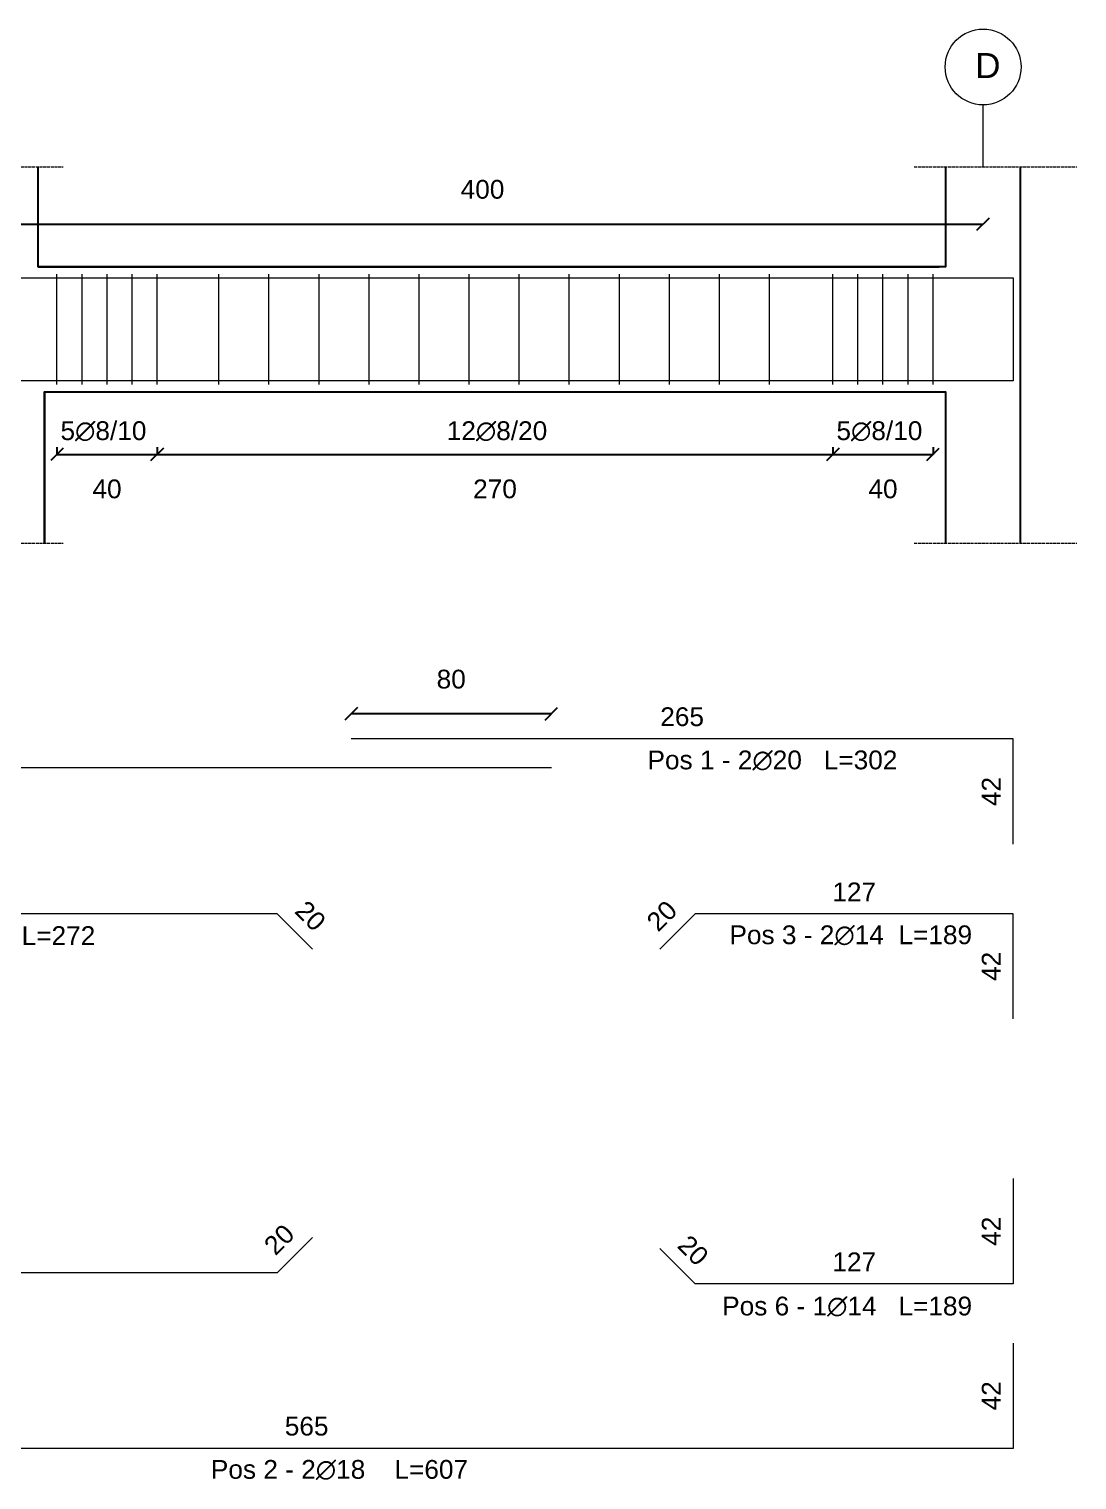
# Model space of a CAD drawing. Header units: millimetres. Extents: x -455371 to 117772, y -78417 to 116564.
# Drawn here: x -211993 to -207807, y -11258 to -5461 of the extents above; entities that cross this region are included whole.
import ezdxf

# ---------------------------------------------------------------- set-up
doc = ezdxf.new("R2010")
doc.units = ezdxf.units.MM
doc.linetypes.add('ACAD_ISO02W100', pattern=[15, 12, -3])
doc.layers.get('0').update_dxf_attribs({"color": 255})
for name, color, linetype, lineweight in [('armature', 5, 'Continuous', 18), ('Cls', 7, 'Continuous', 25), ('fili fissi', 210, 'Continuous', 18), ('quote', 5, 'Continuous', 15), ('Scritte', 7, 'Continuous', 15), ('staffe', 10, 'Continuous', 15), ('tratteggio 1 a 50', 230, 'ACAD_ISO02W100', 15)]:
    doc.layers.add(name, color=color, linetype=linetype, lineweight=lineweight)
doc.styles.get("Standard").update_dxf_attribs({"font": 'arial.ttf'})
doc.dimstyles.new('per distinte 1 a 50', dxfattribs={"dimtxt": 75, "dimasz": 150, "dimexe": 0.18, "dimexo": 250, "dimgap": 50, "dimtad": 1, "dimdec": 0, "dimlfac": 0.1, "dimzin": 0, "dimdsep": 46, "dimtxsty": 'Standard', "dimblk": 'NONE', "dimcen": 0, "dimse1": 1, "dimse2": 1, "dimsd1": 1, "dimsd2": 1, "dimadec": 0, "dimazin": 0, "dimtfac": 1, "dimtdec": 0, "dimtix": 1, "dimtofl": 0, "dimtmove": 0, "dimatfit": 3, "dimldrblk": 'NONE', "dimfxl": 250, "dimfxlon": 1, "dimtolj": 1, "dimtzin": 0, "dimarcsym": 2})
doc.dimstyles.new('scala1 a 50', dxfattribs={"dimtxt": 75, "dimasz": 50, "dimexe": 0.18, "dimexo": 250, "dimgap": 100, "dimtad": 2, "dimdec": 0, "dimlfac": 0.1, "dimzin": 0, "dimdsep": 46, "dimtxsty": 'Standard', "dimblk": 'OBLIQUE', "dimcen": -100, "dimadec": 0, "dimazin": 0, "dimtfac": 1, "dimtdec": 0, "dimtofl": 0, "dimtmove": 0, "dimatfit": 3, "dimfxl": 250, "dimfxlon": 1, "dimtolj": 1, "dimtzin": 0, "dimarcsym": 0})

# ---------------------------------------------------------------- blocks, each defined once
blk = doc.blocks.new('*U868')
at = {"layer": 'staffe'}
blk.add_lwpolyline([(0, -220), (0, 220)], dxfattribs=at)
blk = doc.blocks.new('*U869')
at = {"layer": 'Cls', "color": 0, "linetype": 'ByBlock', "lineweight": -2, "transparency": 16777216}
for p in [(0, 0), (100, 0), (200, 0), (300, 0), (400, 0)]:
    blk.add_blockref('*U868', p, dxfattribs=at)
blk = doc.blocks.new('*U933')
at = {"layer": 'staffe'}
blk.add_lwpolyline([(0, -220), (0, 220)], dxfattribs=at)
blk = doc.blocks.new('*U934')
at = {"layer": 'Cls', "color": 0, "linetype": 'ByBlock', "lineweight": -2, "transparency": 16777216}
for p in [(0, 0), (100, 0), (200, 0), (300, 0), (400, 0)]:
    blk.add_blockref('*U933', p, dxfattribs=at)
blk = doc.blocks.new('*U906')
at = {"layer": 'staffe'}
blk.add_lwpolyline([(0, -220), (0, 220)], dxfattribs=at)
blk = doc.blocks.new('*U907')
at = {"layer": 'Cls', "color": 0, "linetype": 'ByBlock', "lineweight": -2, "transparency": 16777216}
for p in [(0, 0), (200, 0), (400, 0), (600, 0), (800, 0), (1000, 0), (1200, 0), (1400, 0), (1600, 0), (1800, 0), (2000, 0), (2200, 0)]:
    blk.add_blockref('*U906', p, dxfattribs=at)
blk = doc.blocks.new('_Oblique')
at = {"color": 0, "linetype": 'ByBlock', "lineweight": -2}
blk.add_line((-0.5, -0.5), (0.5, 0.5), dxfattribs=at)
blk = doc.blocks.new('*D943')
at = {"layer": 'Defpoints', "color": 0, "transparency": 16777216}
for p in [(-208781.5, -6880.9), (-208381.5, -6880.9), (-208381.5, -7160.4)]:
    blk.add_point(p, dxfattribs=at)
at = {"layer": 'quote', "color": 0, "lineweight": -2, "transparency": 16777216}
for p, q in [((-208781.5, -7130.9), (-208781.5, -7160.6)), ((-208781.5, -7160.4), (-208381.5, -7160.4)), ((-208381.5, -7130.9), (-208381.5, -7160.6))]:
    blk.add_line(p, q, dxfattribs=at)
at = {"layer": 'quote', "color": 0, "lineweight": -2, "transparency": 16777216, "xscale": 50, "yscale": 50, "zscale": 50, "rotation": 180}
blk.add_blockref('_Oblique', (-208781.5, -7160.4), dxfattribs=at)
at = {"layer": 'quote', "color": 0, "lineweight": -2, "transparency": 16777216, "xscale": 50, "yscale": 50, "zscale": 50}
blk.add_blockref('_Oblique', (-208381.5, -7160.4), dxfattribs=at)
at = {"layer": 'quote', "color": 0, "transparency": 16777216, "insert": (-208581.5, -7298.7), "char_height": 75, "attachment_point": 5}
blk.add_mtext('\\A1;40', dxfattribs=at)
blk = doc.blocks.new('*D957')
at = {"layer": 'Defpoints', "color": 0, "transparency": 16777216}
for p in [(-211881.5, -6880.9), (-211481.5, -6880.9), (-211481.5, -7160.4)]:
    blk.add_point(p, dxfattribs=at)
at = {"layer": 'quote', "color": 0, "lineweight": -2, "transparency": 16777216}
for p, q in [((-211881.5, -7130.9), (-211881.5, -7160.6)), ((-211881.5, -7160.4), (-211481.5, -7160.4)), ((-211481.5, -7130.9), (-211481.5, -7160.6))]:
    blk.add_line(p, q, dxfattribs=at)
at = {"layer": 'quote', "color": 0, "lineweight": -2, "transparency": 16777216, "xscale": 50, "yscale": 50, "zscale": 50, "rotation": 180}
blk.add_blockref('_Oblique', (-211881.5, -7160.4), dxfattribs=at)
at = {"layer": 'quote', "color": 0, "lineweight": -2, "transparency": 16777216, "xscale": 50, "yscale": 50, "zscale": 50}
blk.add_blockref('_Oblique', (-211481.5, -7160.4), dxfattribs=at)
at = {"layer": 'quote', "color": 0, "transparency": 16777216, "insert": (-211681.5, -7298.7), "char_height": 75, "attachment_point": 5}
blk.add_mtext('\\A1;40', dxfattribs=at)
blk = doc.blocks.new('*D969')
at = {"layer": 'Defpoints', "color": 0, "transparency": 16777216}
for p in [(-211481.5, -6880.9), (-208781.5, -6880.9), (-208781.5, -7160.4)]:
    blk.add_point(p, dxfattribs=at)
at = {"layer": 'quote', "color": 0, "lineweight": -2, "transparency": 16777216}
for p, q in [((-211481.5, -7130.9), (-211481.5, -7160.6)), ((-211481.5, -7160.4), (-208781.5, -7160.4)), ((-208781.5, -7130.9), (-208781.5, -7160.6))]:
    blk.add_line(p, q, dxfattribs=at)
at = {"layer": 'quote', "color": 0, "lineweight": -2, "transparency": 16777216, "xscale": 50, "yscale": 50, "zscale": 50, "rotation": 180}
blk.add_blockref('_Oblique', (-211481.5, -7160.4), dxfattribs=at)
at = {"layer": 'quote', "color": 0, "lineweight": -2, "transparency": 16777216, "xscale": 50, "yscale": 50, "zscale": 50}
blk.add_blockref('_Oblique', (-208781.5, -7160.4), dxfattribs=at)
at = {"layer": 'quote', "color": 0, "transparency": 16777216, "insert": (-210131.5, -7298.7), "char_height": 75, "attachment_point": 5}
blk.add_mtext('\\A1;270', dxfattribs=at)
blk = doc.blocks.new('*D1237')
at = {"layer": 'Defpoints', "color": 0, "transparency": 16777216}
for p in [(-208061.5, -10711.8), (-208061.5, -10711.8), (-208061.5, -11131.8)]:
    blk.add_point(p, dxfattribs=at)
at = {"layer": 'quote', "color": 0, "transparency": 16777216, "insert": (-208149.2, -10921.8), "char_height": 75, "attachment_point": 5, "rotation": 90}
blk.add_mtext('\\A1;42', dxfattribs=at)
blk = doc.blocks.new('_None')
blk = doc.blocks.new('*D1238')
at = {"layer": 'Defpoints', "color": 0, "transparency": 16777216}
for p in [(-213706.5, -11131.8), (-213706.5, -11131.8), (-208061.5, -11131.8)]:
    blk.add_point(p, dxfattribs=at)
at = {"layer": 'quote', "color": 0, "transparency": 16777216, "insert": (-210884, -11043.5), "char_height": 75, "attachment_point": 5}
blk.add_mtext('\\A1;565', dxfattribs=at)
blk = doc.blocks.new('*D1220')
at = {"layer": 'Defpoints', "color": 0, "transparency": 16777216}
for p in [(-208061.5, -8297.3), (-208061.5, -8297.3), (-208061.5, -8717.3)]:
    blk.add_point(p, dxfattribs=at)
at = {"layer": 'quote', "color": 0, "transparency": 16777216, "insert": (-208149.2, -8507.3), "char_height": 75, "attachment_point": 5, "rotation": 90}
blk.add_mtext('\\A1;42', dxfattribs=at)
blk = doc.blocks.new('*D1221')
at = {"layer": 'Defpoints', "color": 0, "transparency": 16777216}
for p in [(-210706.5, -8297.3), (-210706.5, -8297.3), (-208061.5, -8297.3)]:
    blk.add_point(p, dxfattribs=at)
at = {"layer": 'quote', "color": 0, "transparency": 16777216, "insert": (-209384, -8209), "char_height": 75, "attachment_point": 5}
blk.add_mtext('\\A1;265', dxfattribs=at)
blk = doc.blocks.new('*D1222')
at = {"layer": 'Defpoints', "color": 0, "transparency": 16777216}
for p in [(-210706.5, -8197.1), (-210706.5, -8297.3), (-209906.5, -8413.2)]:
    blk.add_point(p, dxfattribs=at)
at = {"layer": 'quote', "color": 0, "lineweight": -2, "transparency": 16777216}
for p, q in [((-210706.5, -8197.1), (-210706.5, -8196.9)), ((-209906.5, -8197.1), (-210706.5, -8197.1)), ((-209906.5, -8197.1), (-209906.5, -8196.9))]:
    blk.add_line(p, q, dxfattribs=at)
at = {"layer": 'quote', "color": 0, "lineweight": -2, "transparency": 16777216, "xscale": 50, "yscale": 50, "zscale": 50, "rotation": 180}
blk.add_blockref('_Oblique', (-210706.5, -8197.1), dxfattribs=at)
at = {"layer": 'quote', "color": 0, "lineweight": -2, "transparency": 16777216, "xscale": 50, "yscale": 50, "zscale": 50}
blk.add_blockref('_Oblique', (-209906.5, -8197.1), dxfattribs=at)
at = {"layer": 'quote', "color": 0, "transparency": 16777216, "insert": (-210306.5, -8058.8), "char_height": 75, "attachment_point": 5}
blk.add_mtext('\\A1;80', dxfattribs=at)
blk = doc.blocks.new('*D1227')
at = {"layer": 'Defpoints', "color": 0, "transparency": 16777216}
for p in [(-211001.8, -8996), (-211001.8, -8996), (-210860.3, -9137.4)]:
    blk.add_point(p, dxfattribs=at)
at = {"layer": 'quote', "color": 0, "transparency": 16777216, "insert": (-210868.6, -9004.3), "char_height": 75, "attachment_point": 5, "rotation": 315}
blk.add_mtext('\\A1;20', dxfattribs=at)
blk = doc.blocks.new('*D1228')
at = {"layer": 'Defpoints', "color": 0, "transparency": 16777216}
for p in [(-213321.8, -8996), (-211001.8, -8996), (-211001.8, -8996)]:
    blk.add_point(p, dxfattribs=at)
at = {"layer": 'quote', "color": 0, "transparency": 16777216, "insert": (-212161.8, -8907.7), "char_height": 75, "attachment_point": 5}
blk.add_mtext('\\A1;232', dxfattribs=at)
blk = doc.blocks.new('*D1232')
at = {"layer": 'Defpoints', "color": 0, "transparency": 16777216}
for p in [(-208061.5, -8996), (-208061.5, -8996), (-208061.5, -9416)]:
    blk.add_point(p, dxfattribs=at)
at = {"layer": 'quote', "color": 0, "transparency": 16777216, "insert": (-208149.2, -9206), "char_height": 75, "attachment_point": 5, "rotation": 90}
blk.add_mtext('\\A1;42', dxfattribs=at)
blk = doc.blocks.new('*D1233')
at = {"layer": 'Defpoints', "color": 0, "transparency": 16777216}
for p in [(-209331.5, -8996), (-209331.5, -8996), (-208061.5, -8996)]:
    blk.add_point(p, dxfattribs=at)
at = {"layer": 'quote', "color": 0, "transparency": 16777216, "insert": (-208696.5, -8908.4), "char_height": 75, "attachment_point": 5}
blk.add_mtext('\\A1;127', dxfattribs=at)
blk = doc.blocks.new('*D1234')
at = {"layer": 'Defpoints', "color": 0, "transparency": 16777216}
for p in [(-209331.5, -8996), (-209331.5, -8996), (-209472.9, -9137.4)]:
    blk.add_point(p, dxfattribs=at)
at = {"layer": 'quote', "color": 0, "transparency": 16777216, "insert": (-209464.7, -9004.3), "char_height": 75, "attachment_point": 5, "rotation": 45}
blk.add_mtext('\\A1;20', dxfattribs=at)
blk = doc.blocks.new('*D1242')
at = {"layer": 'Defpoints', "color": 0, "transparency": 16777216}
for p in [(-215331.5, -8413.2), (-209906.5, -8413.2), (-209906.5, -8413.2)]:
    blk.add_point(p, dxfattribs=at)
at = {"layer": 'quote', "color": 0, "transparency": 16777216, "insert": (-212619, -8324.8), "char_height": 75, "attachment_point": 5}
blk.add_mtext('\\A1;543', dxfattribs=at)
blk = doc.blocks.new('*D2449')
at = {"layer": 'Defpoints', "color": 0, "transparency": 16777216}
for p in [(-208061.5, -10054.1), (-208061.5, -10474.1), (-208061.5, -10474.1)]:
    blk.add_point(p, dxfattribs=at)
at = {"layer": 'quote', "color": 0, "transparency": 16777216, "insert": (-208149.2, -10264.1), "char_height": 75, "attachment_point": 5, "rotation": 90}
blk.add_mtext('\\A1;42', dxfattribs=at)
blk = doc.blocks.new('*D2450')
at = {"layer": 'Defpoints', "color": 0, "transparency": 16777216}
for p in [(-209331.5, -10474.1), (-209331.5, -10474.1), (-208061.5, -10474.1)]:
    blk.add_point(p, dxfattribs=at)
at = {"layer": 'quote', "color": 0, "transparency": 16777216, "insert": (-208696.5, -10386.4), "char_height": 75, "attachment_point": 5}
blk.add_mtext('\\A1;127', dxfattribs=at)
blk = doc.blocks.new('*D2451')
at = {"layer": 'Defpoints', "color": 0, "transparency": 16777216}
for p in [(-209472.9, -10332.7), (-209331.5, -10474.1), (-209331.5, -10474.1)]:
    blk.add_point(p, dxfattribs=at)
at = {"layer": 'quote', "color": 0, "transparency": 16777216, "insert": (-209339.8, -10340.9), "char_height": 75, "attachment_point": 5, "rotation": 315}
blk.add_mtext('\\A1;20', dxfattribs=at)
blk = doc.blocks.new('*D2452')
at = {"layer": 'Defpoints', "color": 0, "transparency": 16777216}
for p in [(-218821.8, -10430.6), (-211001.8, -10430.6), (-211001.8, -10430.6)]:
    blk.add_point(p, dxfattribs=at)
at = {"layer": 'quote', "color": 0, "transparency": 16777216, "insert": (-214911.8, -10342.3), "char_height": 75, "attachment_point": 5}
blk.add_mtext('\\A1;780', dxfattribs=at)
blk = doc.blocks.new('*D2454')
at = {"layer": 'Defpoints', "color": 0, "transparency": 16777216}
for p in [(-210860.3, -10289.2), (-210860.3, -10289.2), (-211001.8, -10430.6)]:
    blk.add_point(p, dxfattribs=at)
at = {"layer": 'quote', "color": 0, "transparency": 16777216, "insert": (-210993.5, -10297.5), "char_height": 75, "attachment_point": 5, "rotation": 45}
blk.add_mtext('\\A1;20', dxfattribs=at)
blk = doc.blocks.new('*D3483')
at = {"layer": 'Defpoints', "color": 0, "transparency": 16777216}
for p in [(-208181.5, -6240.1), (-212181.5, -6410.9), (-208181.5, -6410.9)]:
    blk.add_point(p, dxfattribs=at)
at = {"layer": 'quote', "color": 0, "lineweight": -2, "transparency": 16777216}
for p, q in [((-212181.5, -6240.1), (-212181.5, -6239.9)), ((-212181.5, -6240.1), (-208181.5, -6240.1)), ((-208181.5, -6240.1), (-208181.5, -6239.9))]:
    blk.add_line(p, q, dxfattribs=at)
at = {"layer": 'quote', "color": 0, "lineweight": -2, "transparency": 16777216, "xscale": 50, "yscale": 50, "zscale": 50, "rotation": 180}
blk.add_blockref('_Oblique', (-212181.5, -6240.1), dxfattribs=at)
at = {"layer": 'quote', "color": 0, "lineweight": -2, "transparency": 16777216, "xscale": 50, "yscale": 50, "zscale": 50}
blk.add_blockref('_Oblique', (-208181.5, -6240.1), dxfattribs=at)
at = {"layer": 'quote', "color": 0, "transparency": 16777216, "insert": (-210181.5, -6101.8), "char_height": 75, "attachment_point": 5}
blk.add_mtext('\\A1;400', dxfattribs=at)

msp = doc.modelspace()

# ---------------------------------------------------------------- linework, layer by layer
at = {"layer": 'armature'}
msp.add_lwpolyline([(-221801.5, -6454.9), (-208061.5, -6454.9), (-208061.5, -6866.9), (-221801.5, -6866.9)], close=True, dxfattribs=at)
for points in [[(-208061.5, -8717.3), (-208061.5, -8297.3), (-208431.5, -8297.3), (-210256.5, -8297.3), (-210706.5, -8297.3)], [(-209906.5, -8413.2), (-215331.5, -8413.2)], [(-210860.3, -9137.4), (-211001.8, -8996), (-211411.8, -8996), (-212911.8, -8996), (-213321.8, -8996), (-213463.2, -9137.4)], [(-208061.5, -9416), (-208061.5, -8996), (-208431.5, -8996), (-208831.5, -8996), (-209331.5, -8996), (-209472.9, -9137.4)], [(-208061.5, -10054.1), (-208061.5, -10474.1), (-208431.5, -10474.1), (-208831.5, -10474.1), (-209331.5, -10474.1), (-209472.9, -10332.7)], [(-211001.8, -10430.6), (-210860.3, -10289.2)], [(-211001.8, -10430.6), (-218821.8, -10430.6)], [(-208061.5, -10711.8), (-208061.5, -11131.8), (-208431.5, -11131.8), (-210256.5, -11131.8), (-212731.5, -11131.8), (-213331.5, -11131.8), (-213706.5, -11131.8)]]:
    msp.add_lwpolyline(points, dxfattribs=at)
at = {"layer": 'Cls'}
for points in [[(-208331.5, -6010.9), (-208331.5, -6410.9), (-211956.5, -6410.9), (-211956.5, -6010.9)], [(-208031.5, -7514.5), (-208031.5, -6010.9)], [(-211956.5, -6410.9), (-208356.5, -6410.9)], [(-211931.5, -6910.9), (-211931.5, -7514.5)], [(-211931.5, -7514.5), (-211931.5, -6910.9), (-208331.5, -6910.9), (-208331.5, -7514.5)]]:
    msp.add_lwpolyline(points, dxfattribs=at)
at = {"layer": 'fili fissi'}
msp.add_lwpolyline([(-208181.5, -6010.9), (-208181.5, -5764.2)], dxfattribs=at)
msp.add_circle((-208181.5, -5612.5), 151.6, dxfattribs=at)
at = {"layer": 'tratteggio 1 a 50'}
for points in [[(-212506.5, -6010.9), (-211856.5, -6010.9)], [(-208456.5, -6010.9), (-207806.5, -6010.9)], [(-212506.5, -7514.5), (-211856.5, -7514.5)], [(-208456.5, -7514.5), (-207806.5, -7514.5)]]:
    msp.add_lwpolyline(points, dxfattribs=at)

# ---------------------------------------------------------------- block references
at = {"layer": 'Cls'}
msp.add_blockref('*U869', (-211881.5, -6660.9), dxfattribs=at)
at = {"layer": 'Cls', "xscale": -1}
for name, p in [('*U907', (-209034.7, -6660.9)), ('*U934', (-208381.5, -6660.9))]:
    msp.add_blockref(name, p, dxfattribs=at)

# ---------------------------------------------------------------- texts
at = {"layer": 'Scritte'}
for s, width, heights, insert, char_height, attachment_point in [('D', 100, [92.1], (-208212.9, -5556.7), 100, 1), ('5∅8/10 ', 371.945, [0], (-211867.5, -7028.2), 75, 1), ('12∅8/20', 371.945, [0], (-210324.4, -7028.2), 75, 1), ('5∅8/10 ', 371.945, [0], (-208767.5, -7028.2), 75, 1), ('Pos 1 - 2∅20   L=302', 1084.771, [0], (-208523.9, -8343.6), 75, 3), ('Pos 3 - 2∅14  L=189', 1084.771, [0], (-208225.5, -9042.3), 75, 3), ('Pos 4 - 2∅20   L=272', 1084.771, [0], (-212726.9, -9045.6), 75, 1), ('Pos 6 - 1∅14   L=189', 1084.771, [0], (-208225.5, -10605.4), 75, 9), ('Pos 2 - 2∅18    L=607', 1084.771, [0], (-210239.1, -11178.1), 75, 3)]:
    msp.add_mtext_dynamic_manual_height_columns(s, width=width, gutter_width=12.5, heights=heights, dxfattribs=dict(at, insert=insert, char_height=char_height, attachment_point=attachment_point))

# ---------------------------------------------------------------- dimensions: what is measured, and where the dimension line sits
at = {"layer": 'quote'}
dim = msp.add_linear_dim(base=(-208181.5, -6240.1), p1=(-212181.5, -6410.9), p2=(-208181.5, -6410.9), dimstyle='scala1 a 50', override={"dimtmove": 1}, dxfattribs=at)
dim.commit()
dim.dimension.update_dxf_attribs({"geometry": '*D3483', "text_midpoint": (-210181.5, -6101.8)})
for base, p1, p2, dimstyle, picture, middle in [((-211481.5, -7160.4), (-211881.5, -6880.9), (-211481.5, -6880.9), 'scala1 a 50', '*D957', (-211681.5, -7298.7)), ((-208781.5, -7160.4), (-211481.5, -6880.9), (-208781.5, -6880.9), 'scala1 a 50', '*D969', (-210131.5, -7298.7)), ((-208381.5, -7160.4), (-208781.5, -6880.9), (-208381.5, -6880.9), 'scala1 a 50', '*D943', (-208581.5, -7298.7)), ((-209906.5139833, -8413.1574377), (-215331.5139833, -8413.1574377), (-209906.5139833, -8413.1574377), 'per distinte 1 a 50', '*D1242', (-212619.0139833, -8324.8388838)), ((-211001.8, -8996), (-213321.8, -8996), (-211001.8, -8996), 'per distinte 1 a 50', '*D1228', (-212161.8, -8907.7))]:
    dim = msp.add_linear_dim(base=base, p1=p1, p2=p2, dimstyle=dimstyle, dxfattribs=at)
    dim.commit()
    dim.dimension.update_dxf_attribs({"geometry": picture, "text_midpoint": middle})
for base, p1, p2, angle, dimstyle, picture, middle in [((-210706.5, -8197.1), (-209906.5, -8413.2), (-210706.5, -8297.3), 180, 'scala1 a 50', '*D1222', (-210306.5, -8058.8)), ((-210706.5139833, -8297.2943098), (-208061.5139833, -8297.2943098), (-210706.5139833, -8297.2943098), 180, 'per distinte 1 a 50', '*D1221', (-209384.0139833, -8209.0013358)), ((-208061.5, -8297.3), (-208061.5, -8717.3), (-208061.5, -8297.3), 90, 'per distinte 1 a 50', '*D1220', (-208149.2, -8507.3)), ((-209331.5, -8996), (-208061.5, -8996), (-209331.5, -8996), 180, 'per distinte 1 a 50', '*D1233', (-208696.5, -8908.4)), ((-208061.5, -8996), (-208061.5, -9416), (-208061.5, -8996), 90, 'per distinte 1 a 50', '*D1232', (-208149.2, -9206)), ((-208061.5, -10474.1), (-208061.5, -10054.1), (-208061.5, -10474.1), 270, 'per distinte 1 a 50', '*D2449', (-208149.2, -10264.1)), ((-209331.5, -10474.1), (-208061.5, -10474.1), (-209331.5, -10474.1), 180, 'per distinte 1 a 50', '*D2450', (-208696.5, -10386.4)), ((-208061.5, -10711.8), (-208061.5, -11131.8), (-208061.5, -10711.8), 90, 'per distinte 1 a 50', '*D1237', (-208149.2, -10921.8)), ((-213706.5139833, -11131.7936446), (-208061.5139833, -11131.7936446), (-213706.5139833, -11131.7936446), 180, 'per distinte 1 a 50', '*D1238', (-210884.0139833, -11043.5006705))]:
    dim = msp.add_linear_dim(base=base, p1=p1, p2=p2, angle=angle, dimstyle=dimstyle, dxfattribs=at)
    dim.commit()
    dim.dimension.update_dxf_attribs({"geometry": picture, "text_midpoint": middle})
for p1, p2, picture, middle in [((-210860.3, -9137.4), (-211001.8, -8996), '*D1227', (-210868.6, -9004.3)), ((-209472.9, -9137.4), (-209331.5, -8996), '*D1234', (-209464.7, -9004.3)), ((-211001.8, -10430.6), (-210860.3, -10289.2), '*D2454', (-210993.5, -10297.5)), ((-209472.9, -10332.7), (-209331.5, -10474.1), '*D2451', (-209339.8, -10340.9))]:
    dim = msp.add_aligned_dim(p1=p1, p2=p2, distance=0, dimstyle='per distinte 1 a 50', dxfattribs=at)
    dim.commit()
    dim.dimension.update_dxf_attribs({"geometry": picture, "text_midpoint": middle})
dim = msp.add_linear_dim(base=(-211001.8, -10430.6), p1=(-218821.8, -10430.6), p2=(-211001.8, -10430.6), text='780', dimstyle='per distinte 1 a 50', dxfattribs=at)
dim.commit()
dim.dimension.update_dxf_attribs({"geometry": '*D2452', "text_midpoint": (-214911.8, -10342.3)})

doc.saveas('drawing.dxf')
